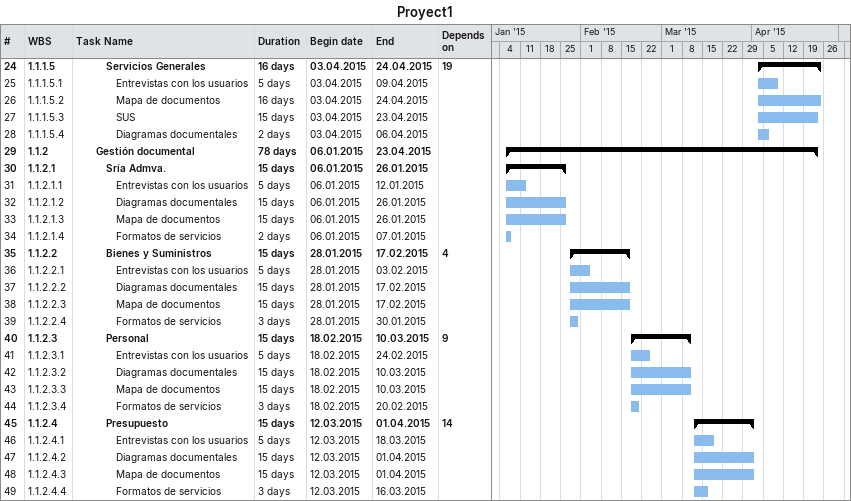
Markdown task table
Proyect1

| ID | WBS | Task | Duration | Start | Finish | Predecessors |
|---|---|---|---|---|---|---|
| 24 | 1.1.1.5 | **Servicios Generales** | 16d | 2015-04-03 | 2015-04-24 | 19 |
| 25 | 1.1.1.5.1 | Entrevistas con los usuarios | 5d | 2015-04-03 | 2015-04-09 |  |
| 26 | 1.1.1.5.2 | Mapa de documentos | 16d | 2015-04-03 | 2015-04-24 |  |
| 27 | 1.1.1.5.3 | SUS | 15d | 2015-04-03 | 2015-04-23 |  |
| 28 | 1.1.1.5.4 | Diagramas documentales | 2d | 2015-04-03 | 2015-04-06 |  |
| 29 | 1.1.2 | **Gestión documental** | 78d | 2015-01-06 | 2015-04-23 |  |
| 30 | 1.1.2.1 | **Sría Admva.** | 15d | 2015-01-06 | 2015-01-26 |  |
| 31 | 1.1.2.1.1 | Entrevistas con los usuarios | 5d | 2015-01-06 | 2015-01-12 |  |
| 32 | 1.1.2.1.2 | Diagramas documentales | 15d | 2015-01-06 | 2015-01-26 |  |
| 33 | 1.1.2.1.3 | Mapa de documentos | 15d | 2015-01-06 | 2015-01-26 |  |
| 34 | 1.1.2.1.4 | Formatos de servicios | 2d | 2015-01-06 | 2015-01-07 |  |
| 35 | 1.1.2.2 | **Bienes y Suministros** | 15d | 2015-01-28 | 2015-02-17 | 4 |
| 36 | 1.1.2.2.1 | Entrevistas con los usuarios | 5d | 2015-01-28 | 2015-02-03 |  |
| 37 | 1.1.2.2.2 | Diagramas documentales | 15d | 2015-01-28 | 2015-02-17 |  |
| 38 | 1.1.2.2.3 | Mapa de documentos | 15d | 2015-01-28 | 2015-02-17 |  |
| 39 | 1.1.2.2.4 | Formatos de servicios | 3d | 2015-01-28 | 2015-01-30 |  |
| 40 | 1.1.2.3 | **Personal** | 15d | 2015-02-18 | 2015-03-10 | 9 |
| 41 | 1.1.2.3.1 | Entrevistas con los usuarios | 5d | 2015-02-18 | 2015-02-24 |  |
| 42 | 1.1.2.3.2 | Diagramas documentales | 15d | 2015-02-18 | 2015-03-10 |  |
| 43 | 1.1.2.3.3 | Mapa de documentos | 15d | 2015-02-18 | 2015-03-10 |  |
| 44 | 1.1.2.3.4 | Formatos de servicios | 3d | 2015-02-18 | 2015-02-20 |  |
| 45 | 1.1.2.4 | **Presupuesto** | 15d | 2015-03-12 | 2015-04-01 | 14 |
| 46 | 1.1.2.4.1 | Entrevistas con los usuarios | 5d | 2015-03-12 | 2015-03-18 |  |
| 47 | 1.1.2.4.2 | Diagramas documentales | 15d | 2015-03-12 | 2015-04-01 |  |
| 48 | 1.1.2.4.3 | Mapa de documentos | 15d | 2015-03-12 | 2015-04-01 |  |
| 49 | 1.1.2.4.4 | Formatos de servicios | 3d | 2015-03-12 | 2015-03-16 |  |
